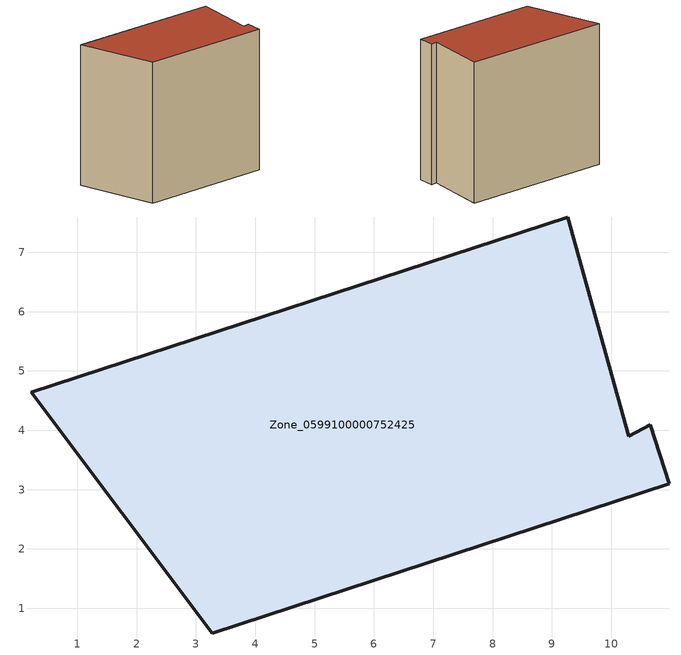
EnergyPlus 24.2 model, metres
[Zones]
Zone_0599100000752425
 floor ground (C_G): 10.98,3.1 3.27,0.58 0.22,4.64 9.27,7.59 10.29,3.9 10.66,4.09 z3.81
 wall outside (C_F): 10.29,3.9 9.27,7.59 0.22,4.64 3.27,0.58 10.98,3.1 10.66,4.09 10.29,3.9 z3.81:12.85
 roof outside (C_R): 3.27,0.58 10.98,3.1 10.66,4.09 10.29,3.9 9.27,7.59 0.22,4.64 z12.85
[BUILDING]
Pand.0599100000752425: North Axis=0; Terrain=City; Loads Convergence Tolerance Value=0.04; Temperature Convergence Tolerance Value=0.4; Solar Distribution=FullExterior; Maximum Number of Warmup Days=25; Minimum Number of Warmup Days=1
[Site:Location]
Rotterdam.The.Hague.AP_ZH_NLD Design_Conditions: Latitude=51.96; Longitude=4.45; Time Zone=1; Elevation=-4.5
[SITE:GROUNDTEMPERATURE:BUILDINGSURFACE]
18, 18, 18, 18, 18, 18, 18, 18, 18, 18, 18, 18
[MATERIAL] Thermal Absorptance=0.9; Solar Absorptance=0.7; Visible Absorptance=0.7
Name | Roughness | Thickness | Conductivity | Density | Specific Heat
G.TC.2006-2014 | MediumSmooth | 0.15 | 0.06 | 540 | 1210
F.TC.2006-2014 | Rough | 0.3 | 0.12 | 1920 | 840
R.TC.2006-2014 | MediumRough | 0.2 | 0.08 | 1500 | 1000
[CONSTRUCTION]
C_G: G.TC.2006-2014
C_F: F.TC.2006-2014
C_R: R.TC.2006-2014
[ZONE]
Zone_0599100000752425: Type=1; Multiplier=1; Ceiling Height=Autocalculate; Volume=Autocalculate; Floor Area=autocalculate; Part of Total Floor Area=Yes
[ZONEINFILTRATION:DESIGNFLOWRATE]
Infil_Zone_0599100000752425: Zone or ZoneList or Space or SpaceList=Zone_0599100000752425; Schedule=AlwaysOn; Design Flow Rate Calculation Method=Flow/Area; Flow Rate per Floor Area=0.0015; Constant Term Coefficient=1; Temperature Term Coefficient=0; Velocity Term Coefficient=0; Velocity Squared Term Coefficient=0
[HVACTEMPLATE:ZONE:IDEALLOADSAIRSYSTEM]
Zone_0599100000752425: Maximum Heating Supply Air Temperature=50; Minimum Cooling Supply Air Temperature=13; Maximum Heating Supply Air Humidity Ratio=0.0156; Minimum Cooling Supply Air Humidity Ratio=0.0077; Heating Limit=NoLimit; Cooling Limit=NoLimit; Dehumidification Control Type=ConstantSensibleHeatRatio; Cooling Sensible Heat Ratio=0.7; Dehumidification Setpoint=60; Humidification Control Type=None; Humidification Setpoint=30; Outdoor Air Method=None; Outdoor Air Flow Rate per Person=0.00944; Outdoor Air Flow Rate per Zone Floor Area=0; Outdoor Air Flow Rate per Zone=0; Demand Controlled Ventilation Type=None; Outdoor Air Economizer Type=NoEconomizer; Heat Recovery Type=None; Sensible Heat Recovery Effectiveness=0.7; Latent Heat Recovery Effectiveness=0.65
[ZONECONTROL:THERMOSTAT]
ThermostatControl_Zone_0599100000752425: Zone or ZoneList=Zone_0599100000752425; Control Type Schedule=DualSetpointControlType; Control 1=Thermostat_Zone_0599100000752425; Temperature Difference Between Cutout And Setpoint=0
[THERMOSTATSETPOINT:DUALSETPOINT]
Thermostat_Zone_0599100000752425: Heating Setpoint Temperature Schedule=HeatingSetpoint_Zone_0599100000752425; Cooling Setpoint Temperature Schedule=CoolingSetpoint_Zone_0599100000752425
[SCHEDULE:COMPACT]
HeatingSetpoint_Zone_0599100000752425: Through: 12/31, For: AllDays, Until: 24:00, 21
CoolingSetpoint_Zone_0599100000752425: Through: 12/31, For: AllDays, Until: 24:00, 24
DualSetpointControlType: Through: 12/31, For: AllDays, Until: 24:00, 4
AlwaysOn: Through: 12/31, For: AllDays, Until: 24:00, 1
